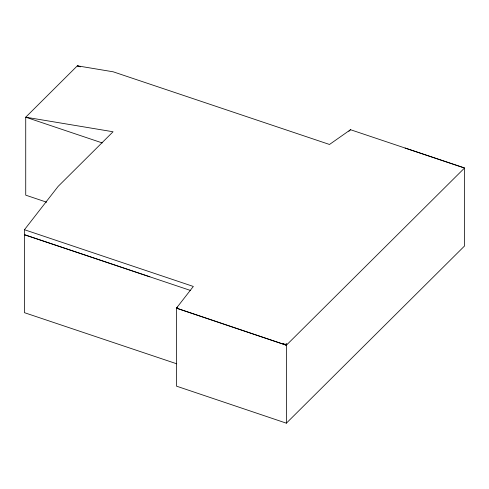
<?xml version="1.0" encoding="UTF-8"?>
<svg xmlns="http://www.w3.org/2000/svg" width="489" height="489" viewBox="0 0 489 489"><rect width="100%" height="100%" fill="white"/><g stroke="black" fill="none" stroke-linecap="round" stroke-linejoin="round"><path stroke-width="0.73" d="M286.695 343.718L286.365 345.203L286.365 423.174L176.456 386.139L176.456 308.125L193.332 286.45L24.45 229.726L24.45 312.679L176.731 363.804M286.798 343.743L286.365 345.203L176.456 308.168L177.507 307.123M24.45 229.726L58.124 186.401L113.057 131.761L25.728 117.189L25.728 195.16L46.657 202.201M348.889 131.321L350.509 129.713L464.55 168.002L464.55 245.973L286.365 423.174M405.1 148.045L464.55 168.002L286.365 345.203L176.456 308.125M350.509 129.713L329.5 144.469L113.203 71.804L77.341 65.826L25.728 117.195L102.232 142.922M190.447 290.442L24.45 234.708L149.878 276.823M283.064 343.296L286.365 345.203L285.362 344.06M80.208 66.791L77.341 65.826L80.233 66.797"/></g></svg>
